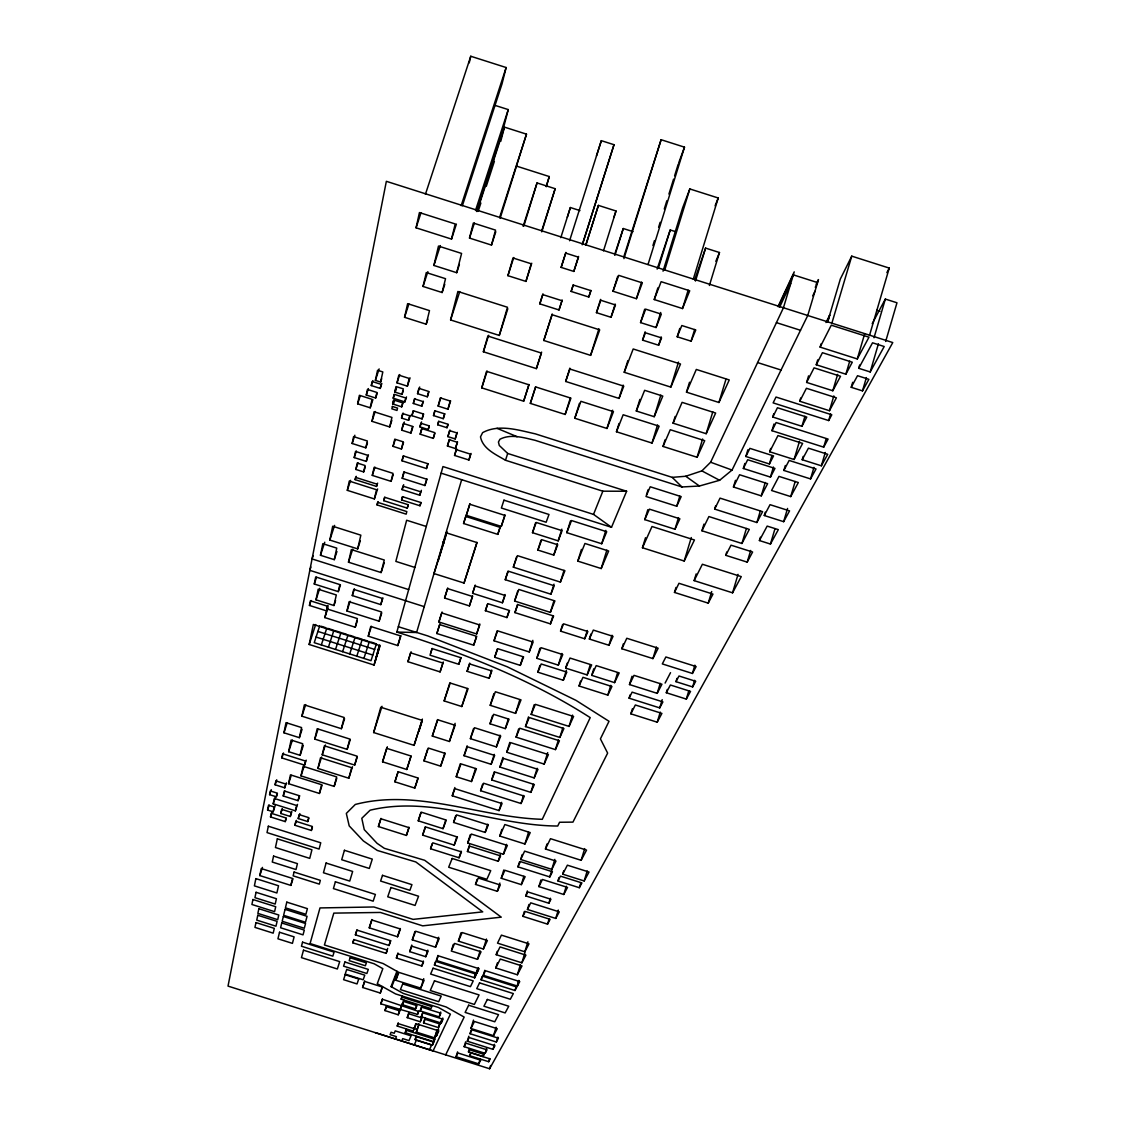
<?xml version="1.0" encoding="UTF-8"?>
<svg xmlns="http://www.w3.org/2000/svg" width="1125" height="1125" viewBox="0 0 1125 1125"><rect width="100%" height="100%" fill="white"/><g stroke="black" fill="none" stroke-linecap="round" stroke-linejoin="round"><path stroke-width="1.5" d="M269.606 794.672L270.352 790.959L277.102 793.097L276.342 796.795L269.606 794.672L271.238 789.652M267.581 810.042L268.552 805.205L274.163 806.977L273.164 811.814L267.581 810.042L269.17 805.134M326.278 610.791L309.459 605.447L310.402 600.806L327.277 606.164L326.7 608.836L357.37 618.553L355.261 627.23L324.816 617.583L327.867 605.925M283.964 732.797L286.017 722.644L301.556 727.566L299.363 737.677L283.964 732.797L287.213 722.812M314.283 584.016L315.703 576.928L339.848 584.592L338.288 591.623L314.283 584.016L316.462 577.336M320.47 555.286L322.819 543.698L336.755 548.114L334.28 559.659L320.47 555.286L324.745 542.222M275.091 784.772L275.878 780.891L285.595 783.97L284.78 787.837L275.091 784.772L276.708 779.794M281.869 757.941L282.712 753.834L305.494 761.048L304.566 765.127L281.869 757.941L283.486 752.977M270.506 816.933L271.252 813.291L286.045 817.973L285.244 821.602L270.506 816.933L272.109 812.011M273.206 803.827L274.317 798.441L296.62 805.5L295.397 810.858L273.206 803.827L275.302 797.386M315.998 599.822L318.192 589.219L336.305 594.97L333.956 605.517L315.998 599.822L319.795 588.22M259.805 875.573L261.253 868.556L292.528 878.442L290.841 885.403L259.805 875.573L262.448 867.417M357.637 403.819L359.395 395.297L372.052 399.319L370.223 407.812L357.637 403.819L360.323 395.606M329.822 540.056L332.691 526.233L360.844 535.177L357.68 548.888L329.822 540.056L334.617 525.389M309.178 644.484L313.341 624.473L379.322 645.398L374.062 665.044L309.178 644.484L315.675 624.53M352.153 443.489L353.587 436.627L367.327 440.986L365.822 447.834L352.153 443.489L354.853 435.234M288.647 751.697L291.094 740.053L302.681 743.723L300.108 755.325L288.647 751.697L292.402 740.166M366.272 395.044L367.453 389.447L376.875 392.442L375.652 398.025L366.272 395.044L368.381 388.603M347.316 490.345L349.284 481.092L376.523 489.741L374.372 498.938L347.316 490.345L350.578 480.347M354.22 457.58L355.528 451.434L367.664 455.287L366.3 461.405L354.22 457.58L356.372 451.013M283.233 795.98L284.302 790.973L299.236 795.698L298.097 800.677L283.233 795.98L284.85 791.002M371.292 385.566L372.164 381.516L381.122 384.356L380.236 388.406L371.292 385.566L372.923 380.616M280.786 813.473L281.672 809.353L291.234 812.391L290.306 816.483L280.786 813.473L282.347 808.65M301.908 716.189L304.355 704.883L344.194 717.511L341.367 728.691L301.908 716.189L305.691 704.587M355.837 469.448L357.23 463.022L365.077 465.511L363.656 471.923L355.837 469.448L358.003 462.839M375.384 380.391L377.564 370.266L382.823 371.939L380.602 382.05L375.384 380.391L379.139 368.916M288.548 783.689L290.461 774.858L321.595 784.702L319.416 793.462L288.548 783.689L291.248 775.378M355.134 479.63L355.627 477.38L377.058 484.186L376.537 486.422L355.134 479.63L356.217 476.325M371.967 421.327L374.062 411.75L391.936 417.431L389.714 426.966L371.967 421.327L375.173 411.511M416.067 227.812L419.428 212.569L455.217 223.959L451.519 239.091L416.067 227.812L420.989 212.808M348.483 562.205L351.337 549.577L384.272 560.025L381.094 572.555L348.483 562.205L352.73 549.155M404.55 317.32L407.63 303.666L429.483 310.613L426.206 324.211L404.55 317.32L408.909 303.975M300.994 775.898L303.159 766.294L336.642 776.897L334.167 786.403L300.994 775.898L304.144 766.167M372.291 475.397L374.133 467.367L392.991 473.358L391.05 481.345L372.291 475.397L374.962 467.17M469.238 62.859L470.756 56.25L506.138 67.528L502.003 83.939L462.375 205.72M393.216 398.208L394.116 394.284L405.802 397.997L404.859 401.92L393.216 398.208L394.298 394.875M394.777 392.048L396.042 386.564L403.312 388.87L402.019 394.355L394.777 392.048L396.366 387.155M294.905 825.272L295.833 821.25L312.356 826.481L311.358 830.475L294.905 825.272L296.48 820.364M314.789 739.111L317.194 728.733L349.847 739.069L347.133 749.362L314.789 739.111L317.981 729.239M397.012 382.866L398.798 375.145L409.205 378.45L407.363 386.156L397.012 382.866L399.727 374.569M392.653 403.959L393.581 399.966L402.652 402.848L401.709 406.842L392.653 403.959L393.736 400.683M298.238 818.55L299.152 814.612L308.7 817.636L307.744 821.559L298.238 818.55L299.841 813.586M346.964 611.002L349.13 601.706L381.53 611.986L379.111 621.197L346.964 611.002L350.128 601.256M423.042 286.453L426.291 272.573L445.528 278.691L442.111 292.528L423.042 286.453L427.866 271.659M352.294 595.575L353.756 589.373L382.402 598.458L380.798 604.617L352.294 595.575L354.459 588.895M377.044 504.9L377.663 502.327L406.828 511.58L406.167 514.153L377.044 504.9L378.113 501.623M433.884 265.444L438.483 246.08L461.588 253.434L456.708 272.7L433.884 265.444L440.353 245.587M393.047 446.372L394.763 439.158L403.186 441.83L401.428 449.03L393.047 446.372L395.184 439.791M401.541 418.078L402.623 413.55L409.711 415.8L408.6 420.328L401.541 418.078L403.144 413.114M317.939 768.445L320.498 757.8L351.689 767.686L348.82 778.233L317.939 768.445L321.637 756.984M322.228 754.805L324.394 745.819L357.117 756.183L354.684 765.084L322.228 754.805L325.392 744.975M383.752 500.681L384.581 497.236L408.122 504.703L407.236 508.134L383.752 500.681L384.834 497.348M401.667 430.158L403.298 423.45L412.552 426.389L410.892 433.097L401.667 430.158L404.311 422.016M413.311 403.467L414.45 398.841L422.986 401.555L421.819 406.181L413.311 403.467L414.914 398.531M411.933 415.702L413.156 410.723L423.338 413.958L422.072 418.922L411.933 415.702L413.522 410.808M417.544 393.68L418.866 388.336L428.667 391.444L427.317 396.788L417.544 393.68L419.709 387.014M402.005 460.786L403.214 455.892L427.781 463.697L426.487 468.562L402.005 460.786L403.594 455.878M402.23 478.308L403.833 471.938L426.642 479.18L424.927 485.522L402.23 478.308L404.339 471.783M402.089 489.628L402.961 486.169L420.722 491.808L419.794 495.253L402.089 489.628L403.678 484.706M419.948 426.895L420.877 423.239L429.173 425.869L428.217 429.525L419.948 426.895L421.552 421.931M401.597 499.936L402.427 496.673L420.862 502.523L419.991 505.772L401.597 499.936L402.666 496.631M469.505 238.078L473.344 223.045L495.534 230.119L491.484 245.081L469.505 238.078L474.37 223.059M368.255 636.202L370.744 626.456L400.528 635.906L397.8 645.567L368.255 636.202L371.433 626.344M420.188 434.222L421.664 428.484L434.798 432.661L433.266 438.37L420.188 434.222L422.325 427.627M450.591 319.95L457.889 291.488L507.488 307.266L499.275 335.433L450.591 319.95L459.759 291.586M495.183 105.427L508.247 109.589L502.861 130.387L476.564 211.472M500.752 141.356L504.436 127.125L526.486 134.156L500.105 218.363M433.505 415.575L434.77 410.737L444.572 413.859L443.264 418.683L433.505 415.575L435.08 410.681M438.159 406.083L440.311 397.884L450.169 401.02L447.961 409.205L438.159 406.083L440.845 397.73M437.695 424.772L438.623 421.284L447.961 424.252L447.005 427.725L437.695 424.772L438.778 421.439M375.272 661.163L379.364 645.848M377.747 653.034L378.295 650.981M378.9 648.731L379.505 646.467M447.891 436.627L449.55 430.608L456.877 432.928L455.189 438.947L447.891 436.627L450 430.073M447.427 446.006L449.184 439.678L457.242 442.238L455.442 448.566L447.427 446.006L449.55 439.383M433.097 1050.891L450.408 1014.173L438.427 1007.466L395.578 993.923L377.269 983.714L382.838 968.667L374.217 963.816L310.078 943.538L319.992 907.931L373.894 906.975L413.086 919.378L482.737 911.869L415.828 861.961L377.283 850.444L363.375 840.938L349.2 825.891L346.317 813.417L355.303 804.459C417.516 788.231 480.08 817.481 542.278 819.309L590.217 717.623C530.733 679.458 464.077 653.189 396.844 632.081L442.955 466.566L593.522 514.392L611.508 527.288L626.625 491.245L507.698 453.459L499.289 445.472L498.431 442.012L499.964 439.242C510.792 433.575 523.73 437.723 534.909 440.255L681.947 486.97L699.413 486.014L719.606 480.291L732.052 470.067L807.75 315.492L818.466 279.577L816.159 284.316M373.641 732.544L380.784 707.245L422.128 720.352L414.056 745.355L373.641 732.544L382.022 706.289M483.37 351.773L487.842 336.052L541.406 353.081L536.372 368.62L483.37 351.773L488.672 335.264M454.556 455.442L456.216 449.62L470.63 454.205L468.914 460.012L454.556 455.442L456.652 448.875M507.923 275.681L512.986 257.977L531.211 263.77L525.938 281.405L507.923 275.681L513.745 257.512M541.758 231.848L555.173 188.705L537.047 182.925L523.8 226.139M481.753 387.872L486.562 371.32L528.947 384.792L523.659 401.203L481.753 387.872L487.111 371.166M885.67 341.466L896.977 302.78L885.347 299.067L872.184 323.691M546.328 186.652L549.295 176.555L516.544 166.12M773.986 423.998L771.989 430.706L823.697 447.145L826.172 438.75M817.706 359.873L816.258 364.767L845.873 374.203L849.727 361.125M803.194 456.384L802.209 459.717L821.363 465.806L825.286 452.461M821.123 343.786L820.125 347.119L857.278 358.945L864.619 333.984M851.231 387.309L857.531 375.708L868.88 379.322L862.481 390.881L851.231 387.309L852.694 382.303M858.712 368.297L872.536 342.802L884.208 346.514L870.187 371.953L858.712 368.297L859.683 364.978M869.47 335.503L889.256 268.087L851.752 256.148L840.361 278.958L827.536 322.186M874.012 337.753L885.347 299.067M862.481 390.881L866.391 377.564M870.187 371.953L878.428 343.786M407.939 661.711L410.555 652.809L442.955 663.075L440.086 671.906L407.939 661.711L411.103 651.755M461.672 479.686L416.602 632.503L396.844 632.081M438.244 560.714L446.695 532.097M443.559 543.558L447.005 531.9M770.695 448.439L769.697 451.758L794.081 459.506L799.481 441.281M760.388 537.202L759.403 540.548L770.442 544.05L774.914 528.961M790.72 496.589L798.342 482.541L778.978 476.395L771.553 490.5L790.72 496.589L795.178 481.514M765.267 512.212L764.283 515.517L783.647 521.677L787.556 508.43M808.566 375.877L806.625 382.43L832.809 390.755L837.647 374.386M800.719 397.969L799.748 401.259L829.463 410.709L833.836 395.902M785.334 465.497L783.872 470.447L810.548 478.927L813.952 467.381M828.675 420.567L831.797 414.787L776.011 397.041L773.128 402.891L828.675 420.567L830.616 413.972M747.872 449.789L745.861 456.497L769.402 463.978L771.905 455.597M696.164 573.919L694.153 580.627L732.558 592.819L738.042 574.369M735.469 480.333L733.458 487.012L761.259 495.858L765.239 482.484M715.655 505.772L714.656 509.105L756.872 522.52L760.345 510.862M744.848 463.458L743.344 468.478L770.442 477.098L773.438 467.03M726.778 551.981L725.78 555.328L747.197 562.12L750.67 550.448M827.789 321.623L829.758 315.028L825.961 322.538M831.783 323.494L851.752 256.148M773.789 413.691L772.791 417.038L801.942 426.305L804.923 416.264M382.57 761.822L386.62 748.308L411.103 756.056L406.758 769.486L382.57 761.822L387.352 746.803M675.998 681.666L679.008 675.998L695.714 681.3L692.634 686.939L675.998 681.666L676.997 678.347M675.984 587.447L674.48 592.425L708.23 603.141L711.703 591.525M692.409 673.467L696.136 666.577L665.873 656.972L662.316 663.919L692.409 673.467L694.884 665.17M667.294 689.456L666.309 692.733L686.32 699.089L688.781 690.877M692.634 686.939L694.617 680.302M703.955 524.123L701.958 530.775L741.923 543.473L746.395 528.497M632.011 676.252L629.48 684.562L657.197 693.352L660.206 683.367M630.098 694.898L629.1 698.189L659.728 707.906L662.203 699.652M632.377 708.792L630.858 713.827L657.225 722.194L660.262 712.111M676.73 506.25L681.173 496.617L650.222 486.773L646.003 496.491L676.73 506.25L679.781 496.181M528.961 904.458L527.428 909.464L555.75 918.422L558.281 910.083M540.9 879.989L538.889 886.598L563.766 894.488L566.283 886.205M647.803 509.723L644.78 519.637L674.986 529.242L678.488 517.655M665.072 439.805L663.033 446.442L697.092 457.256L702.619 439.017M675.141 416.461L673.087 423.183L706.177 433.702L712.8 411.834M689.513 382.247L686.489 392.161L718.931 402.483L725.948 379.322M546.989 843.989L545.456 848.995L581.147 860.302L584.691 848.602M558.984 877.598L557.958 880.945L579.319 887.709L580.852 882.675M563.723 870.834L562.711 874.167L584.17 880.959L587.194 870.975M623.377 643.781L621.872 648.759L652.922 658.603L656.423 647.002M645.511 537.708L642.445 547.762L684.197 561.023L691.284 537.539M469.462 1048.57L468.464 1051.861L483.047 1056.473L484.059 1053.183M590.892 634.036L589.359 639.042L608.962 645.272L612.014 635.245M465.652 1041.82L464.161 1046.686L485.142 1053.323L486.619 1048.458M473.484 1020.108L470.911 1028.489L493.537 1035.647L496.097 1027.252M470.672 1052.508L469.688 1055.7L488.672 1061.705L489.656 1058.513M468.844 1036.209L467.311 1041.23L492.961 1049.33L494.494 1044.323M471.037 1030.458L470.039 1033.706L496.336 1042.017L497.827 1037.138M497.363 962.916L495.816 967.95L517.359 974.756L520.425 964.688M524.841 951.778L528.989 943.847L501.413 935.128L497.517 943.144L524.841 951.778L527.892 941.78M489.6 1068.75L892.772 342.562L386.353 181.322L228.023 986.105L489.6 1068.75L490.598 1065.487M497.236 951.37L496.223 954.703L521.873 962.817L524.925 952.805M482.077 976.5L481.064 979.777L514.983 990.506L516.487 985.584M522.225 854.522L520.706 859.5L551.812 869.358L554.85 859.373M519.469 861.891L517.95 866.855L549.802 876.938L551.827 870.314M517.345 985.373L518.85 980.438M484.805 970.27L483.258 975.291L517.359 986.063L518.892 981.042M580.57 681.089L579.066 685.997L607.823 695.123L610.805 685.308M593.761 668.812L591.75 675.38L614.559 682.622L617.555 672.764M527.344 890.944L525.825 895.936L548.859 903.234L550.378 898.242M524.391 911.405L522.886 916.341L547.552 924.145L549.042 919.209M463.57 523.505L465.736 516.445L500.133 527.372L497.784 534.375L463.57 523.505L466.186 515.292M466.313 515.306L469.716 504.225L504.97 515.419L501.286 526.416L466.313 515.306L469.997 503.761M456.075 1056.713L457.945 1052.986L480.712 1060.186L478.73 1063.87L456.075 1056.713L457.566 1051.861M677.208 336.783L681.82 325.533L695.784 329.977L691.073 341.184L677.208 336.783L679.767 328.416M694.659 279.928L705.586 248.105L719.48 252.52L709.397 285.483M562.612 624.487L560.559 631.125L584.719 638.789L587.264 630.492M695.475 281.053L705.586 248.105M639.886 399.389L636.3 411.005L654.202 416.7L660.825 395.128M501.863 829.42L499.809 836.058L524.925 844.003L528.497 832.402M518.625 728.972L516.094 737.142L555.427 749.602L558.436 739.8M528.497 716.892L525.502 726.553L559.87 737.452L562.837 727.777M619.003 423.52L616.458 431.761L651.994 443.067L657.562 424.913M627.848 360.633L624.234 372.291L670.823 387.112L678.488 362.095M534.178 704.714L531.169 714.403L569.053 726.412L572.527 715.092M503.789 869.991L501.244 878.273L521.325 884.63L523.856 876.347M567.211 663.173L565.692 668.123L587.137 674.916L590.161 665.044M691.073 341.184L694.659 329.484M646.509 494.803L648.056 489.783M478.73 1063.87L480.206 1059.019M416.152 1036.28L415.125 1039.584L432.45 1045.055L433.477 1041.75M418.936 1023.722L416.334 1032.089L434.616 1037.869L437.105 1029.783M406.266 1029.375L405.239 1032.68L433.786 1041.694L434.798 1038.445M434.616 1037.869L437.231 1030.598M435.909 1036.055L437.934 1029.516M425.053 1018.027L423.548 1022.892L438.497 1027.617L439.988 1022.752M435.727 1035.464L436.57 1035.731L438.623 1029.122M438.497 1027.617L441.155 1020.797M422.325 1013.4L421.284 1016.747L441.225 1023.047L442.772 1018.027M644.681 309.22L640.547 322.594L656.044 327.53L660.698 312.483M539.902 648.309L536.794 658.308L558.309 665.128L561.909 653.456M469.505 844.889L467.437 851.527L498.22 861.272L500.259 854.62M645.145 331.791L642.572 340.13L658.631 345.248L661.205 336.909M470.264 834.694L467.691 842.977L503.409 854.283L506.475 844.341M482.611 784.266L480.6 790.72L521.03 803.517L523.505 795.459M570.445 520.973L566.817 532.673L601.706 543.755L605.827 530.381M477.056 879.455L475.523 884.419L497.348 891.323L499.894 883.055M477.506 959.316L481.05 951.806L454.612 943.439L451.28 951.033L477.506 959.316L480.066 950.977M539.888 665.55L537.834 672.188L563.302 680.259L566.367 670.303M502.917 757.434L499.922 767.067L534.178 777.923L537.145 768.277M494.198 771.877L491.681 779.948L530.845 792.366L533.334 784.266M474.244 977.597L475.256 974.292M460.969 932.808L458.395 941.119L483.37 949.022L486.436 939.038M435.459 961.762L434.447 965.039L474.722 977.78L477.239 969.581M476.93 972.591L478.434 967.655M437.962 955.434L436.402 960.469L476.887 973.266L478.434 968.231M581.442 549.408L577.814 561.122L601.2 568.547L606.867 550.139M657.858 287.873L654.244 299.559L682.509 308.559L688.148 290.18M509.794 742.402L506.756 752.231L544.148 764.086L547.678 752.611M693.281 279.183L718.228 197.986L689.836 188.944L682.664 207.759L663.033 271.181M444.6 598.036L447.525 588.558L472.528 596.489L469.406 605.911L444.6 598.036L447.778 588.009M438.891 621.984L441.717 612.914L479.742 624.98L476.634 633.966L438.891 621.984L442.069 611.986M414.886 931.57L412.298 939.853L435.558 947.208L438.652 937.266M648.042 264.445L684.492 147.164L661.106 139.711L623.925 256.402M492.567 715.584L490.008 723.783L505.308 728.634L508.373 718.791M497.137 630.844L494.03 640.772L529.228 651.952L532.842 640.35M382.359 998.93L380.827 1003.838L417.516 1014.398L418.528 1011.108M398.236 1022.794L397.223 1026.042L413.156 1031.091L414.169 1027.828M414.211 1028.672L415.744 1023.708M420.202 1010.897L421.805 1007.212L440.859 1013.231L439.172 1016.902L420.202 1010.897L421.72 1006.003M507.867 571.373L505.252 579.712L550.884 594.197L553.992 584.17M416.334 1032.089L418.936 1024.72M493.889 693.619L490.233 705.333L515.573 713.362L519.722 699.975M408.769 1012.711L407.236 1017.647L420.272 1021.767L421.805 1016.831M579.459 403.312L574.791 418.247L606.966 428.47L612.619 410.217M517.739 591.019L514.603 601.031L550.35 612.38L553.978 600.694M657.127 269.1L670.219 229.964L674.888 231.455M516.487 557.114L513.337 567.169L560.391 582.103L564.033 570.375M658.462 267.905L670.219 229.964M569.841 368.156L565.664 381.459L619.031 398.419L623.152 385.116M455.639 815.864L453.586 822.431L485.17 832.43L487.716 824.217M517.514 604.35L514.941 612.619L550.448 623.883L553.008 615.614M451.786 949.359L453.333 944.353M664.72 270.098L689.836 188.944M454.852 787.528L452.264 795.783L499.05 810.591L501.609 802.336M439.172 1016.902L440.691 1012.008M436.866 633.53L439.65 624.586L476.761 636.356L473.695 645.202L436.866 633.53L439.988 623.686M539.817 303.863L542.714 294.595L562.022 300.727L559.012 309.966L539.817 303.863L542.995 293.864M567.323 217.266L570.361 207.534L579.952 210.586M623.939 258.609L661.106 139.711M409.711 951.638L411.848 946.209L427.992 951.314L425.756 956.714L409.711 951.638L411.764 945.056M537.905 550.069L541.744 539.691L557.733 544.767L553.767 555.103L537.905 550.069L540.998 540.169M600.595 299.405L596.447 312.666L611.002 317.292L615.15 304.045M401.161 999.183L401.977 997.144L431.859 1006.58L430.959 1008.605L401.161 999.183L402.145 995.991M386.452 1005.806L384.961 1010.587L398.222 1014.792L399.727 1009.997M400.317 1009.28L401.316 1006.073M400.205 1009.969L402.244 1003.416M460.308 763.692L456.23 776.728L471.459 781.538L475.523 768.516M402.356 1004.681L403.664 1001.475L416.897 1005.652L415.533 1008.844L402.356 1004.681L403.833 999.928M425.25 826.805L422.634 835.13L454.219 845.128L456.806 836.803M397.969 952.987L396.394 957.994L421.833 966.038L423.394 961.031M425.756 956.714L427.809 950.133M432.127 843.792L430.58 848.756L459.084 857.784L461.138 851.161M553.767 555.103L557.367 543.544M535.627 522.675L532.491 532.702L558.197 540.872L561.839 529.158M497.306 648.914L494.691 657.267L520.284 665.381L522.872 657.028M398.292 972.366L395.817 980.255L420.778 988.158L423.731 978.666M473.541 728.606L470.391 738.661L496.392 746.902L500.048 735.159M467.156 745.791L464.048 755.705L491.133 764.297L494.227 754.369M415.533 1008.844L416.517 1005.68M617.709 276.314L613.027 291.248L636.413 298.688L641.573 282.094M652.922 245.559L654.469 240.581M658.603 227.292L660.15 222.314M664.284 209.025L666.858 200.728M668.925 194.091L673.566 179.142M674.606 175.823L678.22 164.194M378.408 826.552L380.855 818.747L409.064 827.677L406.392 835.425L378.408 826.552L380.995 818.381M427.584 749.391L423.97 760.866L440.677 766.167L444.797 753.047M573.23 284.822L571.148 291.431L588.783 297.042L590.864 290.433M603.492 250.833L616.008 210.994L598.402 205.383L585.759 245.137M437.527 719.564L432.309 736.073L449.409 741.487L455.105 723.333M449.831 682.931L444.15 700.931L461.77 706.528L467.437 688.514M386.128 953.353L387.309 950.133L353.869 939.558L352.814 942.82L386.128 953.353L387.689 948.389M356.948 929.967L355.402 934.847L389.011 945.478L390.544 940.584M371.869 919.533L369.253 927.816L397.533 936.759L400.12 928.477M475.214 585.056L472.598 593.311L502.411 602.775L505.012 594.506M364.669 980.916L362.602 987.469L380.278 993.052L382.331 986.512M614.616 254.672L623.278 228.53L633.009 231.623M614.911 255.22L623.278 228.53M535.57 386.761L530.325 403.383L565.158 414.45L570.375 397.828M487.477 604.139L485.395 610.734L506.925 617.569L508.992 610.959M469.688 663.117L467.1 671.316L489.122 678.291L491.695 670.092M552.206 313.945L543.797 340.481L590.597 355.359L598.908 328.795M420.862 812.475L418.247 820.814L443.039 828.675L445.655 820.322M394.917 781.819L398.109 771.708L418.177 778.064L414.787 788.105L394.917 781.819L398.025 771.989M559.012 309.966L562.163 299.967M565.889 252.408L561.136 267.398L573.806 271.42L578.545 256.43M582.23 244.786L613.997 144.703L601.327 140.667L596.489 155.841M582.652 243.942L613.997 144.703M469.406 605.911L472.584 595.884M585.83 245.208L598.402 205.383M414.787 788.105L417.895 778.275M497.784 534.375L499.866 527.794M501.286 526.416L504.928 514.856M458.789 664.298L460.997 657.759L432.098 648.591L430.031 655.186L458.789 664.298L460.898 657.605M406.392 835.425L408.966 827.241M476.634 633.966L479.784 623.939M473.695 645.202L476.283 637.003M560.798 237.67L570.361 207.534M430.566 653.513L432.155 648.492M569.587 240.75L601.327 140.667M442.73 542.025L443.925 542.405L433.983 573.567L464.034 583.045L476.916 542.377M414.056 745.355L422.381 719.086M406.758 769.486L410.991 756.127M418.908 731.419L422.016 721.561M523.659 401.203L528.961 384.469M440.086 671.906L443.236 661.936M536.372 368.62L541.603 352.097M397.8 645.567L400.95 635.709M546.131 186.483L549.295 176.555M499.275 335.433L507.825 308.714M541.856 230.414L555.173 188.705M468.914 460.012L471.009 453.431M525.938 281.405L531.745 263.236M445.739 535.317L446.639 532.505M561.136 267.398L565.692 253.111L578.475 257.175L573.806 271.42M311.358 830.475L312.413 827.212M379.111 621.197L381.727 613.069M419.794 495.253L421.383 490.331M447.961 409.205L450.647 400.852M424.927 485.522L427.036 478.983M419.991 505.772L421.045 502.481M376.439 643.781L371.011 660.67L314.241 642.684L319.739 625.795M447.005 427.725L448.073 424.392M334.167 786.403L336.783 778.289M378.816 647.873L379.744 645.005M377.663 652.205L379.631 645.736M376.467 656.705L379.828 645.877M374.062 665.044L379.589 647.325M347.133 749.362L350.311 739.477M523.139 226.294L537.047 182.925M455.189 438.947L457.284 432.394M348.82 778.233L352.491 766.758M455.442 448.566L457.566 441.928M354.684 765.084L357.3 756.886M464.034 583.045L477.028 542.587L446.02 532.744M421.819 406.181L423.422 401.231M342.619 651.684L348.089 634.795M290.306 816.483L291.867 811.659M427.317 396.788L428.934 391.781M298.097 800.677L299.714 795.698M295.397 810.858L297.492 804.403M422.072 418.922L423.661 414.028M355.261 627.23L357.342 620.775M349.72 653.92L355.177 637.031M381.094 572.555L384.258 562.753M428.217 429.525L429.286 426.206M356.808 656.17L362.264 639.281L356.597 637.481M499.809 216.872L526.486 134.156M491.484 245.081L495.802 231.722M407.236 508.134L408.305 504.802M307.744 821.559L308.812 818.241M433.266 438.37L434.869 433.434M319.416 793.462L322.102 785.152M380.798 604.617L382.95 597.938M290.841 885.403L292.95 878.864M341.367 728.691L344.573 718.734M363.909 658.42L369.352 641.531M426.487 468.562L428.062 463.655M443.264 418.683L444.839 413.775M543.797 340.481L552.108 314.719L599.695 329.864L590.597 355.359M626.625 491.245L602.845 491.189L505.505 460.266L507.698 453.459M461.166 205.664L506.138 67.528M389.714 426.966L391.837 420.427M451.519 239.091L456.398 224.072M402.019 394.355L403.087 391.092M338.288 591.623L340.453 584.944M321.328 644.934L326.827 628.045M333.956 605.517L335.573 600.553M426.206 324.211L427.838 319.205M407.363 386.156L410.063 377.859M401.709 406.842L403.312 401.906M376.537 486.422L377.606 483.131M276.342 796.795L277.425 793.462M404.859 401.92L406.491 396.914M357.68 548.888L360.323 540.745M374.372 498.938L377.62 488.939M273.164 811.814L275.287 805.261M442.111 292.528L444.783 284.302M328.43 647.184L333.914 630.295L328.247 628.495M299.363 737.677L302.062 729.352M284.78 787.837L286.397 782.859M475.523 210.445L508.247 109.589M408.6 420.328L410.203 415.364M300.108 755.325L303.314 745.439M456.708 272.7L459.394 264.431M477.098 211.472L504.436 127.125M335.531 649.434L341.002 632.545L335.334 630.745M478.153 211.373L480.867 203.02M486.281 186.328L494.395 161.297M391.05 481.345L393.173 474.778M401.428 449.03L403.552 442.448M285.244 821.602L286.312 818.311M410.892 433.097L413.002 426.572M304.566 765.127L306.183 760.162M370.223 407.812L372.909 399.6M380.602 382.05L381.67 378.773M375.652 398.025L377.227 393.188M380.236 388.406L381.853 383.442M309.459 605.447L311.091 600.497M365.822 447.834L367.453 442.884M334.28 559.659L336.952 551.503M366.3 461.405L368.438 454.852M363.656 471.923L365.273 466.973M395.381 391.542L396.478 388.209M326.7 608.836L327.769 605.587M393.469 403.889L394.538 400.598M324.816 617.583L327.966 607.894M352.814 942.82L353.869 939.558M355.402 934.847L356.948 930.094L390.741 940.781L389.011 945.478M530.325 403.383L535.697 386.944L570.923 398.152L565.158 414.45M425.433 194.273L470.756 56.25M313.144 555.609L312.061 558.942L408.684 589.598M310.894 567.042L309.811 570.347L424.223 606.642M571.148 291.431L573.258 285.033L590.962 290.672L588.783 297.042M472.598 593.311L475.045 585.914L505.041 595.434L502.411 602.775M423.97 760.866L428.288 748.027L445.191 753.384L440.677 766.167M432.309 736.073L437.794 719.789L455.133 725.273L449.409 741.487M444.15 700.931L450.183 683.016L468.084 688.683L461.77 706.528M369.253 927.816L371.897 919.997L400.416 929.011L397.533 936.759M613.73 217.659L616.008 210.994M485.395 610.734L487.842 603.661L509.498 610.523L506.925 617.569M565.664 381.459L569.967 369.042L623.784 386.156L619.031 398.419M467.1 671.316L469.673 663.947L491.822 670.964L489.122 678.291M418.247 820.814L421.27 812.166L446.288 820.083L443.039 828.675M596.447 312.666L600.792 300.277L615.473 304.959L611.002 317.292M505.252 579.712L508.261 571.163L554.203 585.745L550.884 594.197M362.602 987.469L364.739 981.45L382.542 987.075L380.278 993.052M513.337 567.169L517.43 555.652L564.919 570.727L560.391 582.103M613.027 291.248L618.708 275.358L642.319 282.881L636.413 298.688M422.634 835.13L425.587 826.945L457.425 837.014L454.219 845.128M532.491 532.702L536.203 522.45L562.092 530.677L558.197 540.872M494.03 640.772L497.616 630.844L533.109 642.094L529.228 651.952M574.791 418.247L580.908 401.316L613.462 411.666L606.966 428.47M514.603 601.031L518.836 589.458L554.92 600.919L550.35 612.38M494.691 657.267L497.827 648.717L523.603 656.888L520.284 665.381M678.783 162.647L684.492 147.164M514.941 612.619L517.88 604.659L553.627 615.994L550.448 623.883M456.23 776.728L461.011 763.889L476.409 768.769L471.459 781.538M464.048 755.705L467.381 746.775L494.677 755.423L491.133 764.297M470.391 738.661L474.469 727.72L500.723 736.045L496.392 746.902M430.58 848.756L432.787 842.822L461.461 851.906L459.084 857.784M452.264 795.783L454.936 788.681L502.031 803.602L499.05 810.591M490.233 705.333L495.38 691.748L521.016 699.877L515.573 713.362M396.394 957.994L397.983 953.831L423.534 961.917L421.833 966.038M640.547 322.594L645.68 309.15L661.317 314.128L656.044 327.53M380.827 1003.838L382.556 999.309L418.753 1011.502L417.516 1014.398M624.234 372.291L633.192 348.975L680.513 364.022L670.823 387.112M490.008 723.783L493.65 714.319L509.077 719.212L505.308 728.634M654.244 299.559L661.134 281.686L689.723 290.784L682.509 308.559M453.586 822.431L456.511 814.866L488.32 824.934L485.17 832.43M445.655 1054.87L464.175 1017.07L446.203 1006.988L403.228 993.403L391.022 986.583L396.928 971.325L383.119 963.548L324.422 944.986L333.816 913.12L380.334 912.445L422.691 925.847L501.258 917.156L424.673 860.288L384.342 848.32L377.072 843.328L364.261 829.631L361.786 818.311L370.097 810.211C432.675 795.066 495.084 825.834 557.733 826.017L559.575 822.263L572.948 822.122L607.641 753.103L600.413 738.872L609.019 721.294L575.972 700.355L507.164 666.759L427.725 635.906L398.334 626.723M566.817 532.673L571.514 520.552L606.727 531.731L601.706 543.755M642.572 340.13L645.413 332.789L661.57 337.922L658.631 345.248M395.817 980.255L398.883 972.38L424.083 980.353L420.778 988.158M412.298 939.853L415.659 931.219L439.158 938.658L435.558 947.208M384.961 1010.587L386.48 1006.678L399.825 1010.897L398.222 1014.792M616.458 431.761L623.166 414.759L659.138 426.192L651.994 443.067M480.6 790.72L483.595 783.239L524.306 796.134L521.03 803.517M715.106 205.791L718.228 197.986M593.522 514.392L602.845 491.189M536.794 658.308L541.069 647.691L562.781 654.567L558.309 665.128M636.3 411.005L644.639 390.319L662.794 396.084L654.202 416.7M577.814 561.122L584.944 543.473L608.653 551.011L601.2 568.547M491.681 779.948L494.902 772.031L534.347 784.533L530.845 792.366M467.691 842.977L471.333 834.047L507.375 845.452L503.409 854.283M537.834 672.188L541.195 663.975L566.831 672.117L563.302 680.259M499.922 767.067L503.466 758.419L537.989 769.359L534.178 777.923M506.756 752.231L510.68 742.655L548.409 754.608L544.148 764.086M467.437 851.527L469.659 846.127L500.597 855.914L498.22 861.272M516.094 737.142L519.778 728.227L559.42 740.784L555.427 749.602M397.223 1026.042L398.222 1023.609L417.403 1029.67M560.559 631.125L563.583 623.827L587.883 631.547L584.719 638.789M715.837 261.323L719.48 252.52M525.502 726.553L529.256 717.539L563.906 728.522L559.87 737.452M395.423 1038.994L396.408 1036.631L390.108 1034.648L391.078 1032.258L394.242 1033.256L395.227 1030.866L411.061 1035.872L409.008 1040.611L402.708 1038.628L401.709 1040.977M531.169 714.403L535.373 704.348L573.595 716.47L569.053 726.412M407.236 1017.647L408.867 1013.794L421.959 1017.928L420.272 1021.767M405.239 1032.68L406.266 1030.275L434.897 1039.331L433.786 1041.694M434.447 965.039L435.98 961.453L476.423 974.236L474.722 977.78M436.402 960.469L438.37 955.842L479.067 968.723L476.887 973.266M565.692 668.123L570.023 658.055L591.652 664.917L587.137 674.916M663.033 446.442L670.261 429.722L704.714 440.691L697.092 457.256M673.087 423.183L682.087 402.356L715.655 413.044L706.177 433.702M686.489 392.161L696.305 369.45L729.253 379.941L718.931 402.483M475.523 884.419L478.294 878.034L500.273 884.981L497.348 891.323M413.156 1031.091L416.334 1023.792L438.834 1030.894L436.57 1035.731M499.809 836.058L504.844 824.541L530.241 832.598L524.925 844.003M421.284 1016.747L422.972 1012.88L443.011 1019.222L441.225 1023.047M589.359 639.042L593.311 630.084L613.041 636.356L608.962 645.272M458.395 941.119L462.178 932.555L487.392 940.528L483.37 949.022M644.78 519.637L649.42 509.147L679.866 518.808L674.986 529.242M415.125 1039.584L416.419 1036.688L433.8 1042.172L432.45 1045.055M423.548 1022.892L425.137 1019.306L440.156 1024.045M414.267 1044.942L416.348 1040.245L431.62 1045.069L429.455 1049.737M579.066 685.997L582.975 677.32L611.944 686.503L607.823 695.123M642.445 547.762L652.008 526.5L694.448 539.986L684.197 561.023M591.75 675.38L596.208 665.606L619.2 672.905L614.559 682.622M501.244 878.273L504.9 870.286L525.15 876.698L521.325 884.63M778.008 306.562L794.222 271.856L783.45 307.758L710.62 462.234L701.873 470.883L685.744 476.255L672.216 477.366L535.317 433.856C518.47 430.144 498.825 423.773 482.625 432.633L480.488 436.88C482.822 449.016 495.97 454.514 505.505 460.266M778.444 306.675L793.322 274.866L817.566 282.586L815.273 287.311M520.706 859.5L524.63 851.133L555.989 861.061L551.812 869.358M779.597 307.252L790.72 283.514M517.95 866.855L520.411 861.595L552.445 871.734L549.802 876.938M621.872 648.759L626.794 638.269L658.139 648.211L652.922 658.603M812.742 295.847L814.978 291.248M481.064 979.777L482.794 976.247L516.853 987.019L514.983 990.506M483.258 975.291L485.48 970.748L519.75 981.591L517.359 986.063M545.456 848.995L550.491 838.688L586.561 850.106L581.147 860.302M701.958 530.775L708.905 516.558L749.306 529.397L741.923 543.473M714.656 509.105L720.042 498.136L762.595 511.664L756.872 522.52M496.223 954.703L500.034 946.941L525.909 955.125L521.873 962.817M674.48 592.425L678.966 583.298L712.969 594.098L708.23 603.141M629.48 684.562L634.022 675.352L661.95 684.211L657.197 693.352M525.825 895.936L527.794 891.928L550.927 899.255L548.859 903.234M745.861 456.497L749.883 448.369L773.564 455.906L769.402 463.978M733.458 487.012L739.561 474.75L767.616 483.666L761.259 495.858M629.1 698.189L632.109 692.142L662.906 701.902L659.728 707.906M743.344 468.478L747.689 459.745L774.956 468.408L770.442 477.098M495.816 967.95L500.259 959.048L522 965.939L517.359 974.756M522.886 916.341L525.305 911.475L550.111 919.322L547.552 924.145M772.791 417.038L777.445 407.742L806.78 417.08L801.942 426.305M527.428 909.464L530.747 902.841L559.28 911.869L555.75 918.422M538.889 886.598L542.447 879.483L567.52 887.414L563.766 894.488M694.153 580.627L702.38 564.258L741.277 576.619L732.558 592.819M771.989 430.706L776.109 422.536L828.112 439.088L823.697 447.145M470.911 1028.489L474.455 1021.486L497.264 1028.7L493.537 1035.647M630.858 713.827L635.344 704.981L661.908 713.405L657.225 722.194M470.039 1033.706L471.994 1029.839L498.417 1038.192L496.336 1042.017M464.161 1046.686L465.947 1043.17L487.012 1049.836L485.142 1053.323M467.311 1041.23L469.167 1037.559L494.944 1045.702L492.961 1049.33M820.125 347.119L831.277 325.181L868.978 337.191L857.278 358.945M769.697 451.758L777.966 435.572L802.617 443.405L794.081 459.506M806.625 382.43L814.078 367.847L840.53 376.27L832.809 390.755M816.258 364.767L822.431 352.702L852.286 362.208L845.873 374.203M799.748 401.259L806.414 388.28L836.395 397.814L829.463 410.709M468.464 1051.861L469.519 1049.794L484.158 1054.42L483.047 1056.473M725.78 555.328L731.025 545.175L752.611 552.023L747.197 562.12M557.958 880.945L560.461 876.136L581.92 882.928L579.319 887.709M562.711 874.167L567.38 865.181L589.036 872.044L584.17 880.959M469.688 1055.7L471.136 1052.93L490.191 1058.948L488.672 1061.705M665.114 683.058L670.528 672.666M886.866 272.63L889.256 268.087M666.309 692.733L670.388 684.998L690.539 691.397L686.32 699.089M783.872 470.447L789.145 460.434L816.019 468.97L810.548 478.927M764.283 515.517L770.034 504.675L789.553 510.877L783.647 521.677M802.209 459.717L808.425 448.158L827.733 454.303L821.363 465.806M759.403 540.548L767.166 526.092L778.331 529.636L770.442 544.05M321.159 626.245L325.406 627.595M342.422 632.995L346.669 634.345M349.509 635.245L353.756 636.581M363.684 639.731L367.931 641.081M370.772 641.981L375.019 643.331M317.897 631.42L374.625 649.406M316.069 637.045L372.811 655.045M396.928 971.325L397.631 971.55L391.725 986.794L391.022 986.583M375.286 1032.638L433.097 1050.919M876.741 310.303L879.961 311.33M776.433 322.636L800.508 330.3M757.603 362.573L781.045 370.027M441.113 473.161L611.508 527.288M426.262 526.472L406.645 520.242L395.845 561.403L414.858 567.436M710.62 462.234L732.052 470.067M497.025 428.316L517.12 436.697M701.873 470.883L719.606 480.291M685.744 476.255L699.413 486.014M672.216 477.366L681.947 486.97M255.867 878.611L254.391 885.867L276.877 892.983L278.536 885.769L255.867 878.611M252.928 899.508L251.916 904.486L274.584 911.658L275.723 906.708L252.928 899.508M268.327 826.214L267.019 832.598L319.092 849.066L320.738 842.794L268.327 826.214M256.05 892.294L254.939 897.666L275.189 904.064L276.413 898.734L256.05 892.294M258.863 908.719L257.864 913.387L277.706 919.673L278.803 915.019L258.863 908.719M255.98 922.57L254.953 927.394L273.178 933.159L274.303 928.364L255.98 922.57M257.78 915.272L256.753 920.123L275.963 926.198L277.102 921.375L257.78 915.272M273.572 856.083L272.264 862.045L296.002 869.555L297.436 863.634L273.572 856.083M277.327 838.828L275.442 847.519L309.741 858.375L311.934 849.783L277.327 838.828M392.4 406.463L391.866 408.825L396.984 410.456L397.533 408.094L392.4 406.463M279.52 932.259L277.945 938.798L292.43 943.369L294.103 936.872L279.52 932.259M281.77 922.964L280.603 927.773L303.033 934.861L304.312 930.094L281.77 922.964M283.331 916.495L282.178 921.263L304.284 928.252L305.55 923.513L283.331 916.495M285.061 909.352L283.613 915.314L305.48 922.233L307.069 916.312L285.061 909.352M286.805 902.137L285.427 907.847L305.902 914.316L307.406 908.648L286.805 902.137M294.075 872.058L293.147 875.855L319.317 884.123L320.33 880.355L294.075 872.058M302.555 942.159L301.458 946.223L332.831 956.152L334.069 952.13L302.555 942.159M326.095 863.044L323.452 872.761L349.748 881.072L352.645 871.453L326.095 863.044M303.497 950.175L301.458 957.642L337.359 968.991L339.694 961.622L303.497 950.175M335.377 881.789L333.422 888.595L373.163 901.167L375.398 894.445L335.377 881.789M344.419 850.289L341.705 859.725L369.309 868.458L372.291 859.12L344.419 850.289M344.911 962.002L343.561 966.15L366.863 973.505L368.311 969.413L344.911 962.002M350.142 957.769L349.2 960.638L365.372 965.756L366.37 962.902L350.142 957.769M346.711 969.455L345.178 974.095L363.178 979.791L364.795 975.164L346.711 969.455M345.206 974.742L343.589 979.692L357.019 983.939L358.734 979.017L345.206 974.742M503.972 500.175L501.384 508.022L546.145 522.239L549 514.477L503.972 500.175M382.5 875.334L380.602 881.044L409.88 890.311L411.947 884.658L382.5 875.334M390.952 887.498L387.731 896.794L415.069 905.442L418.57 896.231L390.952 887.498M452.166 858.459L448.678 867.22L486.886 879.314L490.725 870.666L452.166 858.459M402.708 983.911L400.43 989.606L438.694 1001.7L441.225 996.089L402.708 983.911M433.097 968.203L430.608 974.039L470.461 986.639L473.231 980.887L433.097 968.203M434.475 980.831L430.27 990.506L474.356 1004.442L479.067 994.936L434.475 980.831M468.647 1005.216L465.131 1012.416L494.761 1021.781L498.53 1014.666L468.647 1005.216M479.545 982.898L476.747 988.636L510.314 999.239L513.352 993.586L479.545 982.898M487.336 999.45L483.919 1006.214L505.153 1012.922L508.753 1006.228L487.336 999.45"/></g></svg>
